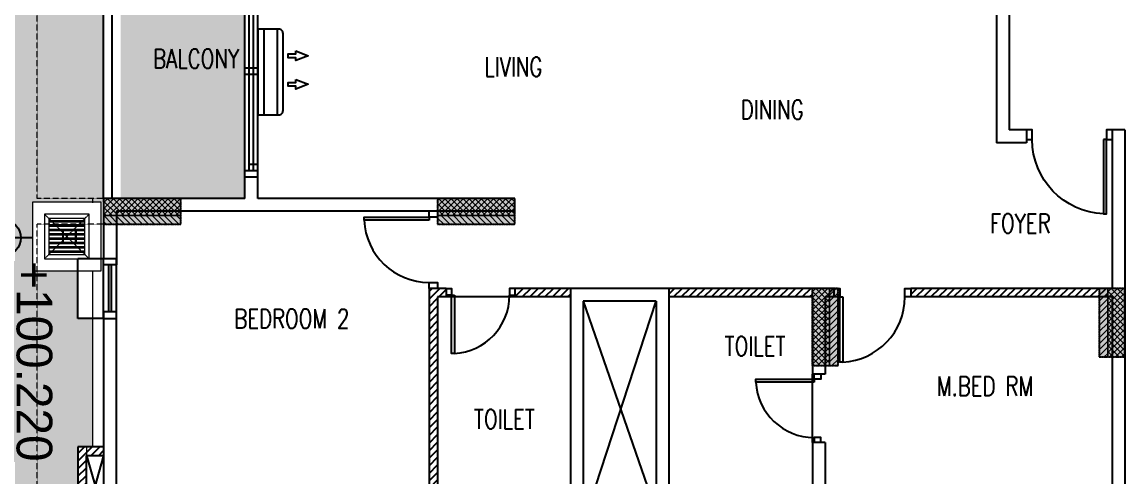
# Model space of a CAD drawing. Header units: millimetres. Extents: x 7964926 to 16080295, y -6277184 to -2986664.
# Drawn here: x 8131234 to 8144111, y -3123260 to -3117952 of the extents above; entities that cross this region are included whole.
import ezdxf

# ---------------------------------------------------------------- set-up
doc = ezdxf.new("R2010")
doc.units = ezdxf.units.MM
doc.header["$LTSCALE"] = 2000
doc.header["$MEASUREMENT"] = 0
for name, pattern in [('( Hidden )', [0.375, 0.25, -0.125]), ('1', [0, 0, 0]), ('DASHED2', [0.375, 0.25, -0.125]), ('HIDDEN', [0.375, 0.25, -0.125])]:
    doc.linetypes.add(name, pattern=pattern)
for name, color, linetype in [('a-AC units', 7, 'Continuous'), ('a-chajja', 2, 'HIDDEN'), ('a-col', 8, 'DASHED2'), ('a-cutout', 8, 'Continuous'), ('a-door', 8, 'Continuous'), ('a-hat col', 252, 'Continuous'), ('a-hatch wall', 8, 'Continuous'), ('a-railing', 2, 'Continuous'), ('a-text m', 8, 'Continuous'), ('a-tile drop', 1, 'Continuous'), ('a-wall', 8, 'Continuous'), ('a-window', 8, 'Continuous'), ('L-FL', 7, 'Continuous')]:
    doc.layers.add(name, color=color, linetype=linetype)
for name, color, linetype, lineweight in [('L-base plan', 250, 'Continuous', 5), ('L-CHAMBERS', 50, 'Continuous', 5), ('L-CORECUT', 4, 'Continuous', 5), ('L-ELE 2', 30, 'Continuous', 15), ('L-Paver 400x400', 250, '1', 13), ('L-SHRUBS', 96, 'Continuous', 18), ('STR-Balcony', 250, 'Continuous', 15), ('STR-Column', 250, 'Continuous', 15), ('STR-Column Hatch', 250, 'Continuous', 15), ('STR-Podium Beam', 8, 'Continuous', 15), ('STR-RCC Up Stand', 250, 'Continuous', 15)]:
    doc.layers.add(name, color=color, linetype=linetype, lineweight=lineweight)
doc.styles.add('a-100 txt m', font='romans.shx', dxfattribs={"width": 0.75, "height": 300})
doc.styles.add('Century Gothic', font='GOTHIC.TTF')
doc.styles.get("Standard").update_dxf_attribs({"font": 'romans.shx', "width": 0.75})
pattern_1 = [(45, (1424320.437, 166168.526), (-44.1941738, 44.1941738), [])]
pattern_2 = [(0, (5647438.427, -3743671.92), (12.5, 25), [0, -25])]
pattern_3 = [(45, (5629176.44, -3618898.786), (-35.3553391, 35.3553391), []), (135, (5629176.44, -3618898.786), (-35.3553391, -35.3553391), [])]
pattern_4 = [(315, (7639147.237, -608725.35), (35.3553391, 35.3553391), []), (45, (7639147.237, -608725.35), (-35.3553391, 35.3553391), [])]
pattern_5 = [(315, (7635347.237, -608725.35), (35.3553391, 35.3553391), []), (45, (7635347.237, -608725.35), (-35.3553391, 35.3553391), [])]
pattern_6 = [(45, (5632626.44, -3618898.786), (-35.3553391, 35.3553391), []), (135, (5632626.44, -3618898.786), (-35.3553391, -35.3553391), [])]
pattern_7 = [(45, (5646438.427, -3510768.836), (-35.3553391, 35.3553391), [])]
pattern_8 = [(315, (7743477.187, -622837.335), (35.3553391, 35.3553391), [])]
pattern_9 = [(315, (7747277.187, -622837.335), (35.3553391, 35.3553391), [])]
pattern_10 = [(45, (5643288.427, -3510768.836), (-35.3553391, 35.3553391), [])]

# ---------------------------------------------------------------- blocks, each defined once
blk = doc.blocks.new('basement - column')
at = {"layer": 'a-hat col'}
h = blk.add_hatch(color=256, dxfattribs=at)
h.dxf.hatch_style = 1
h.paths.add_polyline_path([(145000, -33949), (144100, -33949), (144100, -34249), (145000, -34249)])
h = blk.add_hatch(color=256, dxfattribs=at)
h.dxf.hatch_style = 1
h.paths.add_polyline_path([(148900, -33949), (148000, -33949), (148000, -34249), (148900, -34249)])
h = blk.add_hatch(color=256, dxfattribs=at)
h.dxf.hatch_style = 1
h.paths.add_polyline_path([(152675, -34999), (152375, -34999), (152375, -35899), (152675, -35899)])
h = blk.add_hatch(color=256, dxfattribs=at)
h.dxf.hatch_style = 1
h.paths.add_polyline_path([(156025, -34999), (155725, -34999), (155725, -35799), (156025, -35799)])
at = {"layer": 'a-col', "linetype": 'DASHED2', "ltscale": 0.001}
for points in [[(144100, -33949), (144100, -34249), (145000, -34249), (145000, -33949)], [(148000, -33949), (148000, -34249), (148900, -34249), (148900, -33949)], [(152375, -35899), (152675, -35899), (152675, -34999), (152375, -34999)], [(155725, -35799), (156025, -35799), (156025, -34999), (155725, -34999)]]:
    blk.add_lwpolyline(points, close=True, dxfattribs=at)
blk = doc.blocks.new('finish lvl')
h = blk.add_hatch(color=256)
edge = h.paths.add_edge_path()
edge.add_ellipse((0.0378, 0.003), major_axis=(-0.0305, 0.0305), ratio=1, start_angle=-45, end_angle=45)
edge.add_line((-0.0053, 0.003), (0.0378, 0.003))
edge.add_line((0.0378, 0.003), (0.0378, 0.0461))
edge = h.paths.add_edge_path()
edge.add_ellipse((0.0378, 0.003), major_axis=(-0.0305, 0.0305), ratio=1, start_angle=135, end_angle=225)
edge.add_line((0.0809, 0.003), (0.0378, 0.003))
edge.add_line((0.0378, 0.003), (0.0378, -0.0401))
for p, q in [((0.0378, 0.0748), (0.0378, -0.0688)), ((-0.034, 0.003), (0.4857, 0.003))]:
    blk.add_line(p, q)
blk.add_ellipse((0.0378, 0.003), major_axis=(-0.0305, 0.0305), ratio=1, start_param=1.570796326794534, end_param=7.85398163397412)
at = {"layer": 'L-FL'}
for tag, p in [('%%P0.00', (0.1256, 0.0357)), ('FIN.LVL.', (0.1075, -0.103))]:
    blk.add_attdef(tag, p, '', height=0.08, dxfattribs=at)
blk = doc.blocks.new('*U167')
for points in [[(0, 80), (60, 80), (60, 0), (0, 0)], [(800, 80), (740, 80), (740, 0), (800, 0)]]:
    blk.add_lwpolyline(points)
blk.add_lwpolyline([(95, 0), (95, -679), (60, -679), (60, 0)], close=True)
blk.add_arc((57, 2), 683, 273.153, 359.7973)
blk = doc.blocks.new('*U169')
blk.add_line((1027, 0), (1027, 0))
for points in [[(0, 126), (73, 126), (73, 0), (0, 0)], [(1100, 0), (1027, 0), (1027, 126), (1100, 126)]]:
    blk.add_lwpolyline(points)
blk.add_lwpolyline([(110, 0), (110, -953), (73, -953), (73, 0)], close=True)
blk.add_arc((73, 0), 953, 272.2042, 0)
blk = doc.blocks.new('*U168')
blk.add_line((70, 0), (70, 0))
blk.add_lwpolyline([(795, 100), (795, 859), (830, 859), (830, 100)], close=True)
for points in [[(0, 100), (70, 100), (70, 0), (0, 0)], [(900, 0), (830, 0), (830, 100), (900, 100)]]:
    blk.add_lwpolyline(points)
blk.add_arc((830, 100), 760, 92.6396, 180)
blk = doc.blocks.new('sd2400')
for p, q in [((0, 150), (2400, 150)), ((75, 150), (75, 0)), ((1200, 150), (1200, 0)), ((1275, 150), (1275, 0)), ((2250, 150), (2250, 100)), ((2325, 150), (2325, 0)), ((0, 0), (2400, 0)), ((75, 100), (2325, 100)), ((75, 50), (2325, 50)), ((150, 100), (150, 0))]:
    blk.add_line(p, q)
blk = doc.blocks.new('AC IDU')
at = {"color": 8}
for p, q in [((419493, 283872), (419493, 284872)), ((419651, 283872), (419651, 284872))]:
    blk.add_line(p, q, dxfattribs=at)
blk.add_lwpolyline([(419423, 284872), (419668, 284872, -0.414214), (419718, 284822), (419718, 283922, -0.414214), (419668, 283872), (419423, 283872)], format="xyb", close=True, dxfattribs=at)
at = {"color": 252}
for points in [[(419867, 284460), (420012, 284516), (419867, 284573), (419867, 284539), (419776, 284539), (419776, 284494), (419867, 284494)], [(419867, 284126), (420012, 284183), (419867, 284239), (419867, 284205), (419776, 284205), (419776, 284160), (419867, 284160)]]:
    blk.add_lwpolyline(points, close=True, dxfattribs=at)
blk = doc.blocks.new('block 3')
at = {"layer": 'a-hatch wall'}
h = blk.add_hatch(dxfattribs=at)
h.set_pattern_fill('ANSI31', color=256, scale=500)
h.set_pattern_definition(pattern_1)
h.paths.add_polyline_path([(8213668.7, -2884505.3), (8213768.7, -2884505.3), (8213768.7, -2884405.3), (8213568.7, -2884405.3), (8213568.7, -2887005.3), (8213668.7, -2887005.3)])
h = blk.add_hatch(dxfattribs=at)
h.set_pattern_fill('ANSI31', color=256, scale=500)
h.set_pattern_definition(pattern_1)
h.paths.add_polyline_path([(8218043.7, -2884405.3), (8216368.7, -2884405.3), (8216368.7, -2884505.3), (8218043.7, -2884505.3)])
h.paths.add_polyline_path([(8218293.7, -2884405.3), (8218243.7, -2884405.3), (8218243.7, -2884505.3), (8218293.7, -2884505.3)])
h.paths.add_polyline_path([(8215218.7, -2884405.3), (8214568.7, -2884405.3), (8214568.7, -2884505.3), (8215218.7, -2884505.3)])
h = blk.add_hatch(dxfattribs=at)
h.set_pattern_fill('ANSI31', color=256, scale=500)
h.set_pattern_definition(pattern_1)
h.paths.add_polyline_path([(8221493.7, -2884405.3), (8219193.7, -2884405.3), (8219193.7, -2884505.3), (8221493.7, -2884505.3)])
h = blk.add_hatch(dxfattribs=at)
h.set_pattern_fill('ANSI31', color=256, scale=500)
h.set_pattern_definition(pattern_1)
h.paths.add_polyline_path([(8209768.7, -2886255.3), (8209468.7, -2886255.3), (8209468.7, -2887155.3), (8209768.7, -2887155.3), (8209768.7, -2887055.3), (8209568.7, -2887055.3), (8209568.7, -2886355.3), (8209768.7, -2886355.3)])
at = {"layer": 'a-chajja', "ltscale": 500}
blk.add_lwpolyline([(8209768.7, -2884755.3), (8209468.7, -2884755.3), (8209468.7, -2884055.3), (8209768.7, -2884055.3)], dxfattribs=at)
at = {"layer": 'a-cutout', "linetype": 'HIDDEN', "ltscale": 1000}
for p, q in [((8215368.7, -2884555.3), (8216218.7, -2887005.3)), ((8215418.7, -2887005.3), (8216218.7, -2884555.3)), ((8209768.7, -2886355.3), (8209568.7, -2887055.3)), ((8209568.7, -2886355.3), (8209768.7, -2887055.3))]:
    blk.add_line(p, q, dxfattribs=at)
at = {"layer": 'a-railing'}
for p, q in [((8209768.7, -2883355.3), (8209768.7, -2880455.3)), ((8209868.7, -2883355.3), (8209868.7, -2880455.3))]:
    blk.add_line(p, q, dxfattribs=at)
at = {"layer": 'a-tile drop', "color": 8}
for p, q in [((8214568.7, -2884505.3), (8213768.7, -2884505.3)), ((8218043.7, -2886205.3), (8218043.7, -2885405.3))]:
    blk.add_line(p, q, dxfattribs=at)
at = {"layer": 'a-wall'}
for p, q in [((8220193.7, -2881055.3), (8220193.7, -2882705.3)), ((8220343.7, -2881055.3), (8220343.7, -2882555.3)), ((8220543.7, -2882555.3), (8220343.7, -2882555.3)), ((8220543.7, -2882555.3), (8220543.7, -2882705.3)), ((8221543.7, -2882555.3), (8221543.7, -2884405.3)), ((8221693.7, -2882555.3), (8221543.7, -2882555.3)), ((8221693.7, -2882555.3), (8221693.7, -2888955.3)), ((8220543.7, -2882705.3), (8220193.7, -2882705.3)), ((8211418.7, -2883355.3), (8211418.7, -2883105.3)), ((8211418.7, -2883105.3), (8211568.7, -2883105.3)), ((8211568.7, -2883355.3), (8211568.7, -2883105.3)), ((8209768.7, -2883355.3), (8209768.7, -2884055.3)), ((8211418.7, -2883355.3), (8209768.7, -2883355.3)), ((8211418.7, -2883355.3), (8209918.7, -2883355.3)), ((8214568.7, -2883355.3), (8211568.7, -2883355.3)), ((8214568.7, -2883505.3), (8214568.7, -2883355.3)), ((8209918.7, -2883505.3), (8209918.7, -2884055.3)), ((8214568.7, -2883505.3), (8209918.7, -2883505.3)), ((8209768.7, -2884055.3), (8209918.7, -2884055.3)), ((8213568.7, -2884405.3), (8213568.7, -2887005.3)), ((8213768.7, -2884405.3), (8213568.7, -2884405.3)), ((8213768.7, -2884405.3), (8213768.7, -2884505.3)), ((8214568.7, -2884405.3), (8214568.7, -2884505.3)), ((8218293.7, -2884405.3), (8214568.7, -2884405.3)), ((8215218.7, -2884405.3), (8215218.7, -2886955.3)), ((8216368.7, -2884405.3), (8216368.7, -2886955.3)), ((8218293.7, -2884405.3), (8218293.7, -2884505.3)), ((8219193.7, -2884405.3), (8219193.7, -2884505.3)), ((8221543.7, -2884405.3), (8219193.7, -2884405.3)), ((8213668.7, -2884505.3), (8213668.7, -2887005.3)), ((8213768.7, -2884505.3), (8213668.7, -2884505.3)), ((8215218.7, -2884505.3), (8214568.7, -2884505.3)), ((8215368.7, -2884555.3), (8215368.7, -2887005.3)), ((8216218.7, -2884555.3), (8215368.7, -2884555.3)), ((8216218.7, -2884555.3), (8216218.7, -2887005.3)), ((8218043.7, -2884505.3), (8216368.7, -2884505.3)), ((8218043.7, -2884505.3), (8218043.7, -2885405.3)), ((8218193.7, -2884505.3), (8218193.7, -2885405.3)), ((8218293.7, -2884505.3), (8218193.7, -2884505.3)), ((8221543.7, -2884505.3), (8219193.7, -2884505.3)), ((8221543.7, -2884505.3), (8221543.7, -2888755.3)), ((8209768.7, -2884755.3), (8209918.7, -2884755.3)), ((8209768.7, -2884755.3), (8209768.7, -2887055.3)), ((8209918.7, -2887155.3), (8209918.7, -2884755.3)), ((8218193.7, -2885405.3), (8218043.7, -2885405.3)), ((8218043.7, -2886205.3), (8218043.7, -2886955.3)), ((8218193.7, -2886205.3), (8218043.7, -2886205.3)), ((8218193.7, -2886205.3), (8218193.7, -2887255.3)), ((8209468.7, -2886255.3), (8209468.7, -2887155.3)), ((8209768.7, -2886255.3), (8209468.7, -2886255.3)), ((8209568.7, -2886355.3), (8209768.7, -2886355.3)), ((8209568.7, -2887055.3), (8209568.7, -2886355.3))]:
    blk.add_line(p, q, dxfattribs=at)
at = {"layer": 'a-window'}
for p, q in [((8209768.7, -2884755.3), (8209768.7, -2884055.3)), ((8209828.7, -2884680.3), (8209828.7, -2884130.3)), ((8209858.7, -2884680.3), (8209858.7, -2884130.3)), ((8209918.7, -2884755.3), (8209918.7, -2884055.3))]:
    blk.add_line(p, q, dxfattribs=at)
for points in [[(8209918.7, -2884055.3), (8209918.7, -2884130.3), (8209768.7, -2884130.3), (8209768.7, -2884055.3)], [(8209918.7, -2884755.3), (8209918.7, -2884680.3), (8209768.7, -2884680.3), (8209768.7, -2884755.3)]]:
    blk.add_lwpolyline(points, dxfattribs=at)
at = {"layer": 'a-AC units', "xscale": -1, "rotation": 180}
blk.add_blockref('AC IDU', (7792145.7, -2597508.1), dxfattribs=at)
at = {"layer": 'a-door'}
for name, p, rotation in [('sd2400', (8211568.7, -2883105.3), 90), ('*U168', (8213668.7, -2884405.3), 90), ('*U168', (8219193.7, -2884405.3), 180), ('*U167', (8218063.7, -2885405.3), 270)]:
    blk.add_blockref(name, p, dxfattribs=dict(at, rotation=rotation))
at = {"layer": 'a-door', "extrusion": (0, 0, -1), "xscale": 0.9090909090908456, "yscale": 0.9090909090908456, "zscale": -0.9090909090908456, "rotation": 359.9999430927097}
blk.add_blockref('*U169', (-8221543.7, -2882669.6), dxfattribs=at)
at = {"layer": 'a-door'}
blk.add_blockref('*U167', (8213768.7, -2884485.3), dxfattribs=at)
blk = doc.blocks.new('CHAMBERS')
at = {"layer": 'L-Paver 400x400', "true_color": 0x636466}
h = blk.add_hatch(dxfattribs=at)
h.set_pattern_fill('ANSI32', color=251, scale=135, angle=315)
h.set_pattern_definition([(0, (0.48, 1.42), (1e-14, 50.625), []), (0, (17.355, -15.46), (1e-14, 50.625), [])])
h.paths.add_polyline_path([(7999084, -3148058), (7998664, -3148058), (7998664, -3148478), (7999084, -3148478)])
at = {"layer": 'L-CHAMBERS', "color": 42}
for points in [[(7999274, -3148668), (7998474, -3148668), (7998474, -3147868), (7999274, -3147868)], [(7999134, -3148528), (7998614, -3148528), (7998614, -3148008), (7999134, -3148008)], [(7999084, -3148478), (7998664, -3148478), (7998664, -3148058), (7999084, -3148058)]]:
    blk.add_lwpolyline(points, close=True, dxfattribs=at)
at = {"layer": 'L-Paver 400x400', "color": 251, "linetype": '( Hidden )', "ltscale": 0.005, "true_color": 0x636466}
for p, q in [((7998614, -3148008), (7999134, -3148528)), ((7998614, -3148528), (7999134, -3148008))]:
    blk.add_line(p, q, dxfattribs=at)

msp = doc.modelspace()

# ---------------------------------------------------------------- hatches: boundary and pattern name
at = {"layer": 'L-SHRUBS'}
h = msp.add_hatch(dxfattribs=at)
h.set_pattern_fill('GRASS', color=256, scale=200)
h.paths.add_polyline_path([(8131356.3, -3120053.6), (8131886.3, -3120053.6), (8131886.3, -3120053.6), (8132186.3, -3120053.6), (8132186.3, -3120310), (8132186.2, -3120310), (8132186.2, -3120010), (8132186.3, -3120010), (8132186.3, -3117110), (8131886.3, -3117110), (8131886.3, -3116210), (8130411.1, -3116210), (8130411.1, -3124410), (8139861.3, -3124410), (8139861.3, -3123810), (8137836.2, -3123810), (8137836.2, -3123910), (8136936.2, -3123910), (8136936.2, -3123810), (8134436.3, -3123810), (8134436.3, -3124110), (8132936.3, -3124110), (8132936.3, -3123910), (8132186.2, -3123910), (8132186.2, -3123810), (8131886.3, -3123810), (8131886.3, -3122910), (8132061.1, -3122910), (8132061.1, -3121410), (8131886.3, -3121410), (8131886.3, -3120853.6), (8131356.3, -3120853.6)])
at = {"layer": 'STR-Balcony', "linetype": 'Continuous'}
h = msp.add_hatch(dxfattribs=at)
h.set_pattern_fill('DOTS', color=256, scale=400, style=0)
h.set_pattern_definition(pattern_2)
h.paths.add_polyline_path([(8133836.1, -3117010), (8132386.1, -3117010), (8132386.1, -3120010), (8133836.1, -3120010)])
h = msp.add_hatch(dxfattribs=at)
h.set_pattern_fill('DOTS', color=256, scale=400, style=0)
h.set_pattern_definition(pattern_2)
h.paths.add_polyline_path([(8133836.1, -3117010), (8132386.1, -3117010), (8132386.1, -3120010), (8133836.1, -3120010)])
at = {"layer": 'STR-Column Hatch'}
h = msp.add_hatch(dxfattribs=at)
h.set_pattern_fill('ANSI37', color=250, scale=400, angle=-90)
h.set_pattern_definition(pattern_5)
h.paths.add_polyline_path([(8132186.1, -3120010), (8132186.1, -3120210), (8133086.1, -3120210), (8133086.1, -3120010)])
h = msp.add_hatch(dxfattribs=at)
h.set_pattern_fill('ANSI37', color=250, scale=400, angle=-90)
h.set_pattern_definition(pattern_5)
h.paths.add_polyline_path([(8132186.1, -3120010), (8132186.1, -3120210), (8133086.1, -3120210), (8133086.1, -3120010)])
h = msp.add_hatch(dxfattribs=at)
h.set_pattern_fill('ANSI37', color=250, scale=400, angle=-90)
h.set_pattern_definition(pattern_4)
h.paths.add_polyline_path([(8136086.1, -3120010), (8136086.1, -3120210), (8136986.1, -3120210), (8136986.1, -3120010)])
h = msp.add_hatch(dxfattribs=at)
h.set_pattern_fill('ANSI37', color=250, scale=400, angle=-90)
h.set_pattern_definition(pattern_4)
h.paths.add_polyline_path([(8136086.1, -3120010), (8136086.1, -3120210), (8136986.1, -3120210), (8136986.1, -3120010)])
h = msp.add_hatch(dxfattribs=at)
h.set_pattern_fill('ANSI31', color=250, scale=400, angle=-90)
h.set_pattern_definition(pattern_8)
h.paths.add_polyline_path([(8132186.1, -3120210), (8132186.1, -3120310), (8133086.1, -3120310), (8133086.1, -3120210)])
h = msp.add_hatch(dxfattribs=at)
h.set_pattern_fill('ANSI31', color=250, scale=400, angle=-90)
h.set_pattern_definition(pattern_8)
h.paths.add_polyline_path([(8132186.1, -3120210), (8132186.1, -3120310), (8133086.1, -3120310), (8133086.1, -3120210)])
h = msp.add_hatch(dxfattribs=at)
h.set_pattern_fill('ANSI31', color=250, scale=400, angle=-90)
h.set_pattern_definition(pattern_9)
h.paths.add_polyline_path([(8136086.1, -3120210), (8136086.1, -3120310), (8136986.1, -3120310), (8136986.1, -3120210)])
h = msp.add_hatch(dxfattribs=at)
h.set_pattern_fill('ANSI31', color=250, scale=400, angle=-90)
h.set_pattern_definition(pattern_9)
h.paths.add_polyline_path([(8136086.1, -3120210), (8136086.1, -3120310), (8136986.1, -3120310), (8136986.1, -3120210)])
h = msp.add_hatch(dxfattribs=at)
h.set_pattern_fill('ANSI37', color=250, scale=400)
h.set_pattern_definition(pattern_3)
h.paths.add_polyline_path([(8140461.1, -3121960), (8140661.1, -3121960), (8140661.1, -3121060), (8140461.1, -3121060)])
h = msp.add_hatch(dxfattribs=at)
h.set_pattern_fill('ANSI37', color=250, scale=400)
h.set_pattern_definition(pattern_3)
h.paths.add_polyline_path([(8140461.1, -3121960), (8140661.1, -3121960), (8140661.1, -3121060), (8140461.1, -3121060)])
h = msp.add_hatch(dxfattribs=at)
h.set_pattern_fill('ANSI31', color=250, scale=400)
h.set_pattern_definition(pattern_10)
h.paths.add_polyline_path([(8140661.1, -3121960), (8140761.1, -3121960), (8140761.1, -3121060), (8140661.1, -3121060)])
h = msp.add_hatch(dxfattribs=at)
h.set_pattern_fill('ANSI31', color=250, scale=400)
h.set_pattern_definition(pattern_10)
h.paths.add_polyline_path([(8140661.1, -3121960), (8140761.1, -3121960), (8140761.1, -3121060), (8140661.1, -3121060)])
h = msp.add_hatch(dxfattribs=at)
h.set_pattern_fill('ANSI31', color=250, scale=400)
h.set_pattern_definition(pattern_7)
h.paths.add_polyline_path([(8143811.1, -3121860), (8143911.1, -3121860), (8143911.1, -3121060), (8143811.1, -3121060)])
h = msp.add_hatch(dxfattribs=at)
h.set_pattern_fill('ANSI31', color=250, scale=400)
h.set_pattern_definition(pattern_7)
h.paths.add_polyline_path([(8143811.1, -3121860), (8143911.1, -3121860), (8143911.1, -3121060), (8143811.1, -3121060)])
h = msp.add_hatch(dxfattribs=at)
h.set_pattern_fill('ANSI37', color=250, scale=400)
h.set_pattern_definition(pattern_6)
h.paths.add_polyline_path([(8143911.1, -3121860), (8144111.1, -3121860), (8144111.1, -3121060), (8143911.1, -3121060)])
h = msp.add_hatch(dxfattribs=at)
h.set_pattern_fill('ANSI37', color=250, scale=400)
h.set_pattern_definition(pattern_6)
h.paths.add_polyline_path([(8143911.1, -3121860), (8144111.1, -3121860), (8144111.1, -3121060), (8143911.1, -3121060)])

# ---------------------------------------------------------------- linework, layer by layer
at = {"layer": 'L-CORECUT', "const_width": 25}
msp.add_lwpolyline([(8131711.1, -3120381.5), (8131861.1, -3120381.5), (8131861.1, -3120531.5), (8131711.1, -3120531.5)], close=True, dxfattribs=at)
msp.add_lwpolyline([(8131711.1, -3120381.5), (8131861.1, -3120381.5), (8131861.1, -3120531.5), (8131711.1, -3120531.5)], close=True, dxfattribs=at)
at = {"layer": 'L-ELE 2'}
for points in [[(8132061.2, -3120060), (8132061.2, -3120010)], [(8132186.2, -3120060), (8132186.2, -3120010)], [(8132061.1, -3122910), (8132061.2, -3120860)], [(8132186.1, -3122910), (8132186.2, -3120860)]]:
    msp.add_lwpolyline(points, dxfattribs=at)
at = {"layer": 'STR-Column', "color": 8}
for points in [[(8132186.1, -3120010), (8132186.1, -3120210), (8133086.1, -3120210), (8133086.1, -3120010)], [(8132186.1, -3120010), (8132186.1, -3120210), (8133086.1, -3120210), (8133086.1, -3120010)], [(8136086.1, -3120010), (8136086.1, -3120210), (8136986.1, -3120210), (8136986.1, -3120010)], [(8136086.1, -3120010), (8136086.1, -3120210), (8136986.1, -3120210), (8136986.1, -3120010)], [(8132186.1, -3120210), (8132186.1, -3120310), (8133086.1, -3120310), (8133086.1, -3120210)], [(8132186.1, -3120210), (8132186.1, -3120310), (8133086.1, -3120310), (8133086.1, -3120210)], [(8136086.1, -3120210), (8136086.1, -3120310), (8136986.1, -3120310), (8136986.1, -3120210)], [(8136086.1, -3120210), (8136086.1, -3120310), (8136986.1, -3120310), (8136986.1, -3120210)], [(8140461.1, -3121960), (8140661.1, -3121960), (8140661.1, -3121060), (8140461.1, -3121060)], [(8140461.1, -3121960), (8140661.1, -3121960), (8140661.1, -3121060), (8140461.1, -3121060)], [(8140661.1, -3121960), (8140761.1, -3121960), (8140761.1, -3121060), (8140661.1, -3121060)], [(8140661.1, -3121960), (8140761.1, -3121960), (8140761.1, -3121060), (8140661.1, -3121060)], [(8143811.1, -3121860), (8143911.1, -3121860), (8143911.1, -3121060), (8143811.1, -3121060)], [(8143811.1, -3121860), (8143911.1, -3121860), (8143911.1, -3121060), (8143811.1, -3121060)], [(8143911.1, -3121860), (8144111.1, -3121860), (8144111.1, -3121060), (8143911.1, -3121060)], [(8143911.1, -3121860), (8144111.1, -3121860), (8144111.1, -3121060), (8143911.1, -3121060)]]:
    msp.add_lwpolyline(points, close=True, dxfattribs=at)
at = {"layer": 'STR-Podium Beam', "linetype": 'HIDDEN', "lineweight": 5, "ltscale": 0.005}
for p, q in [((8131411.1, -3120010), (8131411.1, -3116510)), ((8131411.1, -3120010), (8131411.1, -3116510)), ((8132186.1, -3120010), (8131411.1, -3120010)), ((8132186.1, -3120010), (8131411.1, -3120010)), ((8131411.1, -3123610), (8131411.1, -3120310)), ((8132186.1, -3120310), (8131411.1, -3120310)), ((8131411.1, -3123610), (8131411.1, -3120310)), ((8132186.1, -3120310), (8131411.1, -3120310))]:
    msp.add_line(p, q, dxfattribs=at)
at = {"layer": 'STR-RCC Up Stand'}
for points in [[(8131986.1, -3123810), (8131886.1, -3123810), (8131886.1, -3122910), (8131986.1, -3122910)], [(8131986.1, -3123810), (8131886.1, -3123810), (8131886.1, -3122910), (8131986.1, -3122910)], [(8131986.1, -3123010), (8132186.1, -3123010), (8132186.1, -3122910), (8131986.1, -3122910)], [(8131986.1, -3123010), (8132186.1, -3123010), (8132186.1, -3122910), (8131986.1, -3122910)]]:
    msp.add_lwpolyline(points, close=True, dxfattribs=at)

# ---------------------------------------------------------------- block references
at = {"layer": 'L-base plan', "color": 8}
msp.add_blockref('block 3', (-77582.5, -236654.6), dxfattribs=at)
at = {"layer": 'L-CHAMBERS', "color": 8, "xscale": -1}
msp.add_blockref('CHAMBERS', (16130630.5, 27814.1), dxfattribs=at)
at = {"layer": 'L-FL', "ltscale": 0.5}
ref = msp.add_blockref('finish lvl', (8131002, -3120290.7), dxfattribs=dict(at, xscale=4725.606725105103, yscale=4725.606725105103, zscale=4725.606725105103, rotation=270.0002105369682))
ref.add_attrib('FIN.LVL.', 'FGL', (8130523.9, -3120779.5, 0), dxfattribs={"ltscale": 0.5, "height": 416.57, "rotation": 270.00021, "style": 'Century Gothic'})
ref.add_attrib('%%P0.00', '+100.220', (8131169.8, -3120742), dxfattribs={"ltscale": 0.5, "height": 416.57, "rotation": 270.00021, "style": 'Century Gothic'})
at = {"layer": 'STR-Column', "ltscale": 1000}
msp.add_blockref('basement - column', (7988086.1, -3086060.7), dxfattribs=at)

# ---------------------------------------------------------------- texts
at = {"layer": 'a-text m', "char_height": 225, "attachment_point": 3, "style": 'a-100 txt m'}
for s, width, insert in [('BALCONY', 2510.623, (8133768.3, -3118267.1)), ('LIVING', 2510.623, (8137310, -3118361.8)), ('DINING', 2510.623, (8140360.8, -3118862)), ('FOYER', 1263.139, (8143242.9, -3120188.7)), ('BEDROOM 2', 2510.623, (8135055.7, -3121300.6)), ('TOILET', 2510.623, (8140146.5, -3121621.6)), ('M.BED RM', 4054.256, (8143041, -3122087.8)), ('TOILET', 2510.623, (8137219.4, -3122472.4))]:
    msp.add_mtext_dynamic_manual_height_columns(s, width=width, gutter_width=1, heights=[0], dxfattribs=dict(at, insert=insert))

doc.saveas('drawing.dxf')
